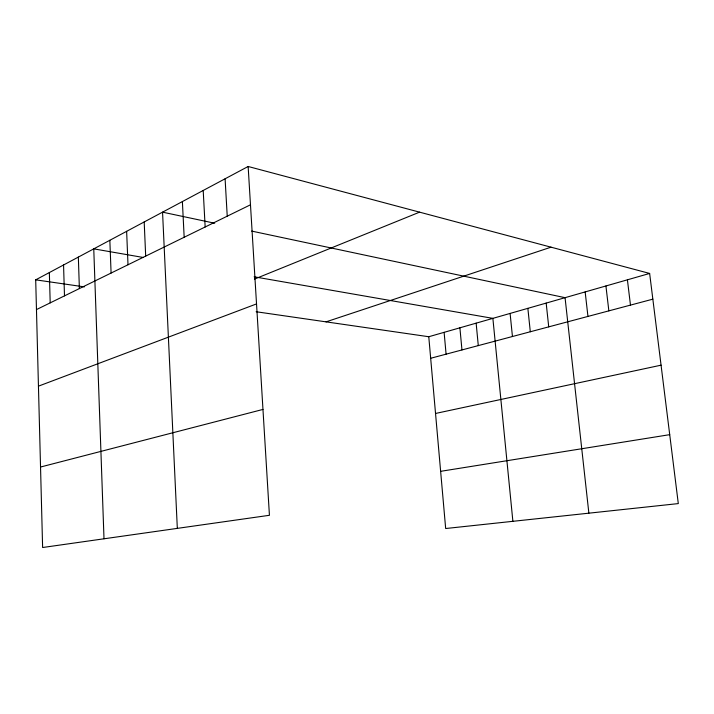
<?xml version="1.0" encoding="UTF-8"?>
<svg xmlns="http://www.w3.org/2000/svg" width="714" height="714" viewBox="0 0 714 714"><rect width="100%" height="100%" fill="white"/><g stroke="black" fill="none" stroke-linecap="round" stroke-linejoin="round"><path stroke-width="1.07" d="M248.142 166.487L269.428 515.294L42.617 547.513L35.7 279.843L248.142 166.487L649.642 273.444L678.3 503.593L445.67 528.521L428.775 336.731L256.147 311.741M36.468 309.59L250.48 204.793M254.443 279.103L419.573 212.156M38.449 386.158L256.531 303.914M326.021 321.862L551.029 247.178M428.775 336.731L649.642 273.444M430.667 358.276L652.846 299.157M40.537 467.027L262.966 409.425M435.531 413.46L661.066 365.175M440.636 471.329L669.714 434.665M35.7 279.843L84.377 286.885M143.112 257.451L93.757 248.856L104.003 538.793M254.139 276.791L492.874 318.364L512.884 521.318M214.7 223.232L162.551 212.156L177.322 528.378M251.658 231.086L565.06 297.676L588.871 513.179M627.41 279.817L630.471 305.11M605.927 285.975L608.855 310.867M585.159 291.919L587.952 316.427M546.174 303.093L548.727 326.86M527.86 308.341L530.306 331.76M510.099 313.428L512.447 336.517M476.14 323.156L478.291 345.603M459.896 327.815L461.958 349.949M444.117 332.331L446.089 354.171M225.097 178.786L227.23 216.181M203.204 190.459L205.159 226.99M182.382 201.571L184.167 237.262M144.192 221.956L145.683 256.112M126.637 231.318L128.002 264.769M109.84 240.279L111.089 273.051M78.344 257.085L79.379 288.581M63.555 264.974L64.492 295.873M49.346 272.561L50.203 302.87"/></g></svg>
